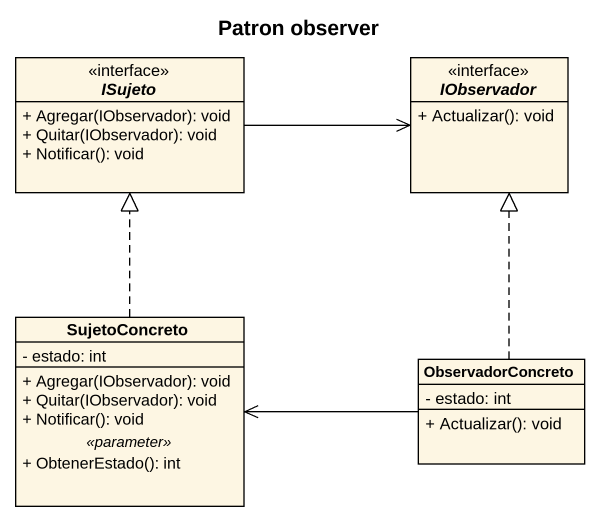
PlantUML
@startuml
title Patron observer
hide circle
hide empty members
skinparam classAttributeIconSize 0
interface ISujeto {
  + Agregar(IObservador): void
  + Quitar(IObservador): void
  + Notificar(): void
}
interface IObservador {
  + Actualizar(): void
}
class SujetoConcreto {
  - estado: int
  --
  + Agregar(IObservador): void
  + Quitar(IObservador): void
  + Notificar(): void
  .. <<parameter>> ..
  + ObtenerEstado(): int
}
class ObservadorConcreto {
  - estado: int
  + Actualizar(): void
}
ISujeto -right-> IObservador
SujetoConcreto .up.|> ISujeto
ObservadorConcreto .up.|> IObservador
ObservadorConcreto -left-> SujetoConcreto
@enduml
